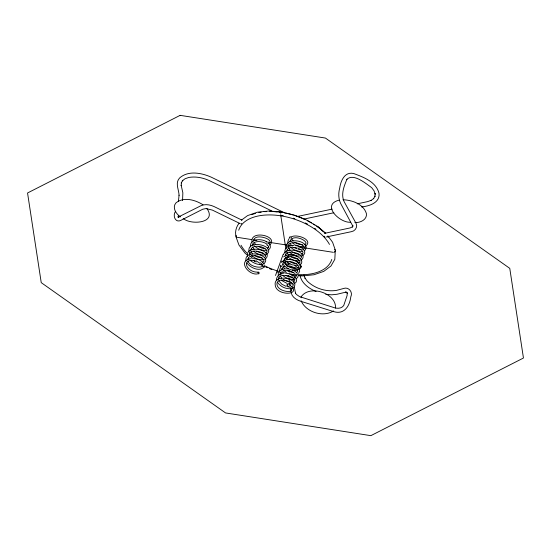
<?xml version="1.0" encoding="UTF-8"?>
<svg xmlns="http://www.w3.org/2000/svg" width="551" height="551" viewBox="0 0 551 551"><rect width="100%" height="100%" fill="white"/><g stroke="black" fill="none" stroke-linecap="round" stroke-linejoin="round"><path stroke-width="0.83" d="M279.619 270.19L280.604 266.78M279.963 274.804L280.273 273.11L281.1 272.111M283.682 261.098L284.454 258.639L287.801 256.842M286.692 251.683C286.403 247.22 293.284 246.593 297.368 248.026M288.194 246.882C288.07 237.577 310.819 246.187 302.802 249.41M179.061 195.192L178.4 201.638M182.56 200.571L182.856 192.829L181.176 185.26L181.189 185.673L181.389 182.526L181.272 182.932L182.822 180.253L182.257 180.845L185.108 178.738L188.752 177.47C195.86 176.21 203.161 177.773 209.655 180.756L271.829 210.985M298.656 269.522L300.171 268.633L301.087 266.932M301.142 266.532L300.385 264.025M280.686 214.181L280.762 213.671M296.314 275.741L295.832 276.788L294.303 277.415M298.174 275.748L297.712 277.346L296.362 278.592M301.053 267.145L301.177 266.326M268.661 246.944L268.461 247.378L268.564 246.38M285.218 255.581C286.079 247.909 306.473 254.762 300.288 258.681M278.283 273.131L278.317 276.023M281.471 269.48L282.525 267.449M284.474 260.058L284.564 259.555M289.716 241.552L291.327 239.044M296.569 256.539L296.707 255.692L296.211 256.546M175.452 211.488C172.353 215.785 175.555 223.568 181.238 220.159L202.734 209.228L205.957 208.574L212.369 210.096L240.215 223.63M275.5 275.5L283.138 254.472M283.572 254.486C286.114 245.381 310.275 252.365 301.046 260.375M282.326 264.487L283.407 262.91L286.238 261.573M264.349 266.477C260.141 272.456 250.264 267.869 246.903 262.937M265.1 259.259C275.438 250.368 244.74 243.39 247.585 256.367M236.11 235.456L235.918 236.648L238.948 245.009L244.988 253.109L247.502 255.258M335.518 308.092C336.565 293.077 309.38 284.371 301.163 296.81M239.1 223.203C236.152 226.812 234.45 232.839 236.386 237.116M288.931 238.783L287.891 241.262L288.07 243.266M268.599 247.213L267.387 248.129M298.835 267.366L298.463 267.579M281.458 262.269C286.651 257.221 298.862 259.466 300.378 266.939C297.244 273.819 286.038 269.115 282.932 264.053M298.58 273.399L299.668 271.14L298.938 268.812M241.359 220.193L247.578 215.599L257.379 212.204L268.798 211.026L281.506 211.977M283.634 256.862C287.112 254.135 292.051 254.652 295.97 256.05M333.493 310.936C323.148 317.631 305.867 312.183 301.121 300.777M249.5 256.759L248.06 258.178L247.73 259.969M304.717 250.636C312.486 240.939 283.951 235.573 286.596 248.06M285.521 258.026L286.961 257.159M284.096 262.696C288.173 259.122 299.048 263.667 298.546 266.918C296.011 270.672 285.28 266.925 283.855 261.67M279.956 270.644L283.765 268.943L288.497 268.854M285.328 255.926L286.21 255.471M283.751 260.678L284.771 260.155M283.2 266.98L284.798 266.271M269.694 245.085C279.412 236.028 249.575 229.326 252.069 242.151M268.103 249.837C271.326 248.9 270.858 244.699 268.454 243.101M264.377 257.551C270.947 254.286 249.217 246.152 249.238 255.175M263.674 263.929C273.716 255.072 243.384 248.143 246.049 261.002M305.468 246.283C314.16 239.809 296.231 233.5 291.389 236.937M302.458 255.698C309.042 252.131 300.075 245.229 295.426 245.698M298.628 267.476L297.478 267.958M296.424 272.531L297.726 271.54L297.437 269.894M293.414 281.947C300.336 277.608 277.897 271.002 278.441 279.419M294.227 283.613C299.606 281.32 294.592 275.218 290.701 274.522M292.629 288.366C303.215 279.495 272.814 272.215 275.266 285.294C276.561 296.727 304.489 295.171 288.827 284.461M300.109 264.811C304.111 262.51 300.385 257.372 297.113 256.518M334.092 252.379L335.511 250.698L332.597 242.261L327.886 235.869M282.525 271.25C286.086 269.804 291.665 270.713 294.964 273.551M268.971 243.384C275.163 239.32 253.584 232.474 253.729 240.959M266.512 254.576C277.139 245.87 246.366 238.576 249.059 251.573M292.058 238.659C297.636 235.119 310.75 242.743 304.214 244.713M283.421 273.482C279.756 273.578 275.541 276.595 276.781 280.666M251.635 214.683L255.457 213.382M339.003 200.158C320.909 204.882 339.774 223.059 350.395 222.239M361.463 206.914C368.867 206.26 380.3 202.858 379.012 193.236C376.119 181.823 363.626 177.208 353.742 173.544C344.685 171.306 340.718 180.88 339.698 188.139C338.28 193.125 338.41 198.684 340.621 203.415L352.833 226.144L352.73 225.338L352.661 226.509L352.805 226.11L352.22 227.122L352.482 226.798L350.105 227.949L324.456 233.369M265.251 253.054L267.104 251.752C266.216 245.836 251.015 243.632 250.733 250.56M262.248 262.469L264.101 261.16C263.784 257.317 255.678 254.576 250.98 256.112M291.3 286.83C300.033 283.496 276.43 275.045 276.953 284.213C277.862 293.552 300.626 293.504 288.049 286.141M301.211 254.142C304.972 253.563 302.444 249.72 298.346 248.356M298.208 263.55C304.441 262.111 292.863 254.3 286.878 257.186M264.28 259.528C259.624 260.554 254.727 258.453 251.352 255.271M267.118 250.147C262.503 251.077 257.689 249.011 254.355 245.856M265.699 254.844C261.477 255.747 257.041 254.045 253.763 251.394M262.696 264.273C258.467 265.169 254.032 263.468 250.76 260.816M297.058 216.55L332.136 209.132M357.193 203.836L367.531 201.645L371.229 200.344L370.919 200.543L373.743 198.456L373.495 198.787L375.045 196.101L374.907 196.507L375.107 193.401L375.224 194.207L374.026 190.825L371.705 187.684C365.416 183.207 353.294 172.904 346.758 179.454L346.944 179.22C343.893 186.569 340.766 194.441 344.148 201.687L355.912 223.086C358.081 226.661 355.292 231.193 351.331 231.682L326.357 236.964M304.028 219.057L333.851 212.755M285.225 264.246L290.005 264.136M288.235 254.831L294.248 254.948M297.836 269.77L293.683 269.79M294.826 279.185C290.563 279.97 286.121 278.207 282.801 275.59M293.242 283.923L288.015 283.662M291.816 288.614C286.479 289.447 280.569 286.892 277.546 282.415M301.679 255.926L297.45 255.96M300.088 260.657C295.453 261.388 290.549 259.597 287.25 256.305M286.782 259.521L291.507 259.431M251.284 258.653C237.047 260.23 248.308 275.452 257.503 273.95M303.794 246.648L299.234 246.331L295.625 244.988M258.805 212.445L261.16 212.204M266.643 211.639L264.101 211.625M354.844 222.576C359.982 222.962 367.365 219.746 366.401 213.547C363.481 203.973 352.075 200.082 343.011 199.744M327.99 237.123L328.348 237.088M297.774 265.492L291.968 264.804L286.603 261.842M286.568 265.906L290.845 266.181L295.715 268.261M302.21 251.373C297.871 251.683 293.414 250.03 290.336 246.958M263.509 253.267L259.611 252.578L256.69 251.215M302.726 244.858L298.552 244.189L294.633 242.226M301.156 249.569L298.222 249.307M298.146 258.998L295.164 258.667L290.983 256.938M296.714 263.702L293.635 263.357L289.502 261.649M265.072 248.542L262.09 248.157L258.178 246.49M262.069 257.971L258.082 257.289L254.307 255.354M257.634 272.104C246.772 272.607 240.58 258.46 254.665 260.568M295.839 268.13L291.947 267.435L288.82 266.057M294.234 274.687L289.874 273.902M292.836 277.559L288.938 276.864L285.811 275.486M291.259 282.27L287.457 281.575L283.345 279.557M269.618 211.185L271.244 211.309M272.869 211.432L281.809 212.114L294.275 215.131L306.136 219.835L316.646 226.006M272.194 211.501L277.036 211.866M279.453 212.052L281.657 212.355A49.742 27.812 17.7 0 0 280.004 212.114M291.52 275.114L296.514 275.493M298.181 275.617L302.561 275.941L313.98 274.756L323.781 271.368L330.979 265.975L334.822 259.342L335.284 250.188M325.793 294.365L331.709 294.813L337.04 294.262L345.842 292.14L345.463 292.078L346.717 292.326L346.338 292.133L347.481 293.525L347.24 292.746L347.089 295.57L343.721 305.557C341.551 308.36 338.293 308.732 334.794 307.851L299.544 296.603L296.404 294.448L295.426 293.132L295.563 293.469L294.317 287.085M253.687 258.619C257.648 258.949 262.173 260.451 264.122 264.198M298.759 254.252L295.543 253.618L291.624 251.649M293.483 272.814L287.298 270.761M288.917 286.933L286.961 286.582M237.329 237.336L251.814 239.602M253.501 239.864L256.89 240.394M266.195 241.848L289.337 245.45M290.976 245.712L292.609 245.966M298.387 246.869L333.176 252.303M277.05 271.98L279.447 272.545M296.231 255.747L292.622 254.404L289.612 252.413M300.908 297.568L301.397 297.719M286.864 283.324L281.327 280.328M285.935 286.272L281.871 284.282L278.827 280.872M297.065 248.914L293.993 247.509M316.102 291.507C309.145 288.641 301.858 283.6 300.068 275.81M295.24 260.396L299.083 262.648M292.237 269.818L295.302 271.471L297.388 273.448M285.087 213.072L211.274 177.181C201.576 172.89 188.456 170.238 179.702 177.89C174.763 182.96 178.979 189.558 179.054 195.398M241.999 220.145L214.002 206.529C210.007 204.724 205.199 203.836 201.053 205.675L178.166 217.115L179.013 216.977L178.021 216.949L178.855 217.335L178.166 216.86L178.469 217.211M266.532 241.751C261.601 238.328 249.259 238.611 250.595 246.938M294.833 265.61L298.305 268.027M253.687 260.63L254.631 261.16M183.187 218.41C190.474 225.283 217.37 223.3 206.942 208.574M256.119 262.028L253.777 260.63M259.735 264.149L264.804 267.125M266.484 243.914C262.138 240.567 252.2 240.518 252.234 245.76M334.567 249.589L334.974 249.851M286.375 272.366L283.49 270.114M294.544 244.389L292.609 242.991M203.009 204.793C195.398 199.923 183.71 196.487 175.969 202.878C171.836 207.555 176.21 214.243 180.597 216.887M260.465 262.751C268.95 268.978 250.361 268.695 248.115 261.27M317.583 226.323L325.744 233.307M316.846 225.993L325.393 233.3M321.192 229.898L322.493 231.007M291.569 245.594L290.108 243.459M281.733 278.186L280.294 276.092M255.692 244.568L254.128 242.44M254.149 249.245L252.599 247.075M252.682 253.997L251.125 251.862M284.743 268.764L283.304 266.677M282.766 269.294L282.084 268.344M286.293 264.087L285.156 262.634M293.125 240.918L291.651 238.817M290.108 250.34L288.338 247.468M288.641 255.092L286.864 252.262M287.105 259.755L285.638 257.654M249.073 259.17L248.37 258.157M252.082 249.748L251.38 248.728M281.217 273.964L280.555 272.986M279.075 277.766L279.674 278.62M291.08 241.393L290.411 240.422M288.944 245.202L289.544 246.056M288.083 250.815L287.408 249.844M285.935 254.617L286.534 255.478M285.067 260.244L284.399 259.273M252.916 244.086L253.536 244.995M250.533 254.41L249.445 252.613M284.764 261.897L285.218 262.765M294.165 245.588C289.984 244.596 283.407 247.709 285.122 252.847M303.911 274.963L305.123 278.379L304.992 278.035L307.306 281.196C314.952 288.51 326.137 292.051 336.592 290.37L343.445 288.531C348.459 286.472 353.205 292.071 350.801 296.817C349.706 306.074 344.175 314.841 333.823 311.659L300.385 301.163C296.5 299.82 292.271 297.313 291.252 293.022M282.057 262.124L281.837 261.016M279.639 270.362L279.791 271.23M292.395 274.481L292.65 276.161M293.036 278.682L293.552 282.043M285.845 248.708L280.741 215.241A49.742 27.812 17.7 0 1 283.235 215.682M287.092 256.89L287.477 259.431M287.994 262.813L288.256 264.508M289.158 270.431L289.42 272.125M289.764 274.405L289.674 273.819A48.757 27.268 17.7 0 1 281.437 272.098M288.545 275.252L288.8 276.946M289.061 278.634L289.578 282.022M289.833 283.71L290.095 285.404M290.611 288.786L291.128 292.175M178.283 216.708L178.331 217.142L178.324 215.778M241.682 223.417A1.963 0.406 -64.1 0 1 241.09 224.03M325.221 237.192A1.963 1.164 78.1 0 1 324.078 236.179M268.089 245.422A0.93 0.641 78 0 1 267.056 245.092A0.93 0.641 78 0 1 267.393 243.811M290.026 238.177A0.93 0.668 -13.2 0 1 289.42 237.35A0.93 0.668 -13.2 0 1 290.673 236.847A0.93 0.668 -13.2 0 1 291.066 237.756M281.898 265.265A0.93 0.709 2.1 0 1 281.864 266.312A0.93 0.709 2.1 0 1 280.507 266.167A0.93 0.709 2.1 0 1 280.783 265.148M331.771 259.425A48.757 27.268 17.7 0 1 294.902 274.46M279.798 271.657A48.757 27.268 17.7 0 1 264.122 265.527M259.817 263.151A48.757 27.268 17.7 0 1 255.795 260.575M253.033 258.564A48.757 27.268 17.7 0 1 249.713 255.809M246.779 252.964A48.757 27.268 17.7 0 1 241.021 245.236M238.728 230.228A48.757 27.268 17.7 0 1 280.824 215.834A48.757 27.268 17.7 0 1 329.477 244.417M302.017 275.335A49.742 27.812 17.7 0 1 300.44 275.328M271.843 269.584A49.742 27.812 17.7 0 1 269.577 268.668M267.359 267.703A49.742 27.812 17.7 0 1 265.913 267.035M293.29 218.196A49.742 27.812 17.7 0 1 294.826 218.699M305.302 222.962A49.742 27.812 17.7 0 1 307.554 224.099M314.642 228.314A49.742 27.812 17.7 0 1 315.943 229.209M272.587 211.467A49.742 27.812 17.7 0 1 275.032 211.598M285.845 213.106A49.742 27.812 17.7 0 1 293.401 215.035M294.22 215.289A49.742 27.812 17.7 0 1 304.069 219.036M307.733 220.799A49.742 27.812 17.7 0 1 311.411 222.804M313.533 224.085A49.742 27.812 17.7 0 1 314.903 224.96M316.873 226.303A49.742 27.812 17.7 0 1 318.891 227.79M286.919 285.17C287.65 286.637 288.145 282.009 286.919 285.17M180.136 115.345L27.55 192.974L41.235 282.642L225.566 412.94L370.864 435.655L523.45 358.026L509.765 268.358L325.434 138.06L180.136 115.345M258.137 272.414A0.93 0.537 87.2 0 0 258.536 273.895A0.93 0.537 87.2 0 0 259.066 272.628A0.93 0.537 87.2 0 0 258.137 272.414"/></g></svg>
